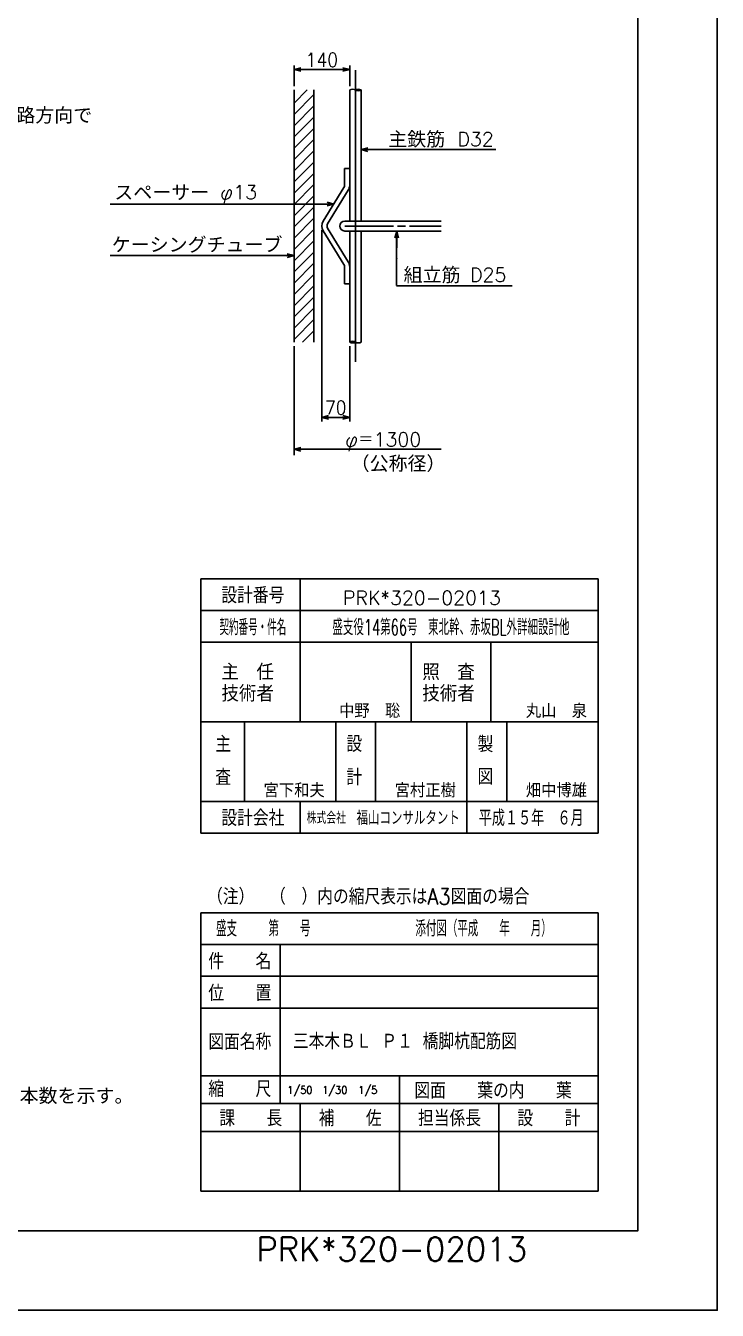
# Model space of a CAD drawing. Extents: x 92661 to 134711, y 44762 to 74462.
# Drawn here: x 126009 to 134711, y 44762 to 60916 of the extents above; entities that cross this region are included whole.
import ezdxf
from ezdxf.enums import TextEntityAlignment as Align

# ---------------------------------------------------------------- set-up
doc = ezdxf.new("R2010")
doc.units = 0
doc.header["$LTSCALE"] = 300
doc.header["$MEASUREMENT"] = 0
doc.linetypes.add('TEN1SEN1', pattern=[25, 20, -1.5, 2, -1.5])
doc.layers.get('0').update_dxf_attribs({"linetype": 'CONTINUOUS'})
doc.layers.get('DEFPOINTS').update_dxf_attribs({"linetype": 'CONTINUOUS'})
for name, color, linetype in [('スペーサー-2', 3, 'CONTINUOUS'), ('タイトル', 3, 'CONTINUOUS'), ('寸法', 1, 'CONTINUOUS'), ('引き出し横', 1, 'CONTINUOUS'), ('引き出し縦', 1, 'CONTINUOUS'), ('文字', 3, 'CONTINUOUS'), ('枠', 7, 'CONTINUOUS'), ('ﾀｲﾄﾙ', 7, 'CONTINUOUS')]:
    doc.layers.add(name, color=color, linetype=linetype)
doc.styles.add('MS明朝', font='MS PMincho.ttf')
doc.styles.add('romans', font='ROMANS.shx', dxfattribs={"width": 0.9, "bigfont": 'EXTFONT.shx'})
doc.styles.get("Standard").update_dxf_attribs({"font": 'romans.shx', "bigfont": 'extfont.shx'})
doc.styles.add('STYLE1', font='romans.shx', dxfattribs={"bigfont": 'bigfont.shx'})
doc.styles.add('ｽﾀｲﾙ1', font='ROMANS.shx', dxfattribs={"bigfont": 'EXTFONT.shx'})
doc.dimstyles.new('ST-50-10', dxfattribs={"dimscale": 50, "dimtxt": 3.5, "dimasz": 1.7, "dimexe": 1, "dimexo": 1, "dimgap": 1, "dimtad": 0, "dimdec": 0, "dimlfac": 0.2, "dimzin": 0, "dimdsep": 46, "dimtxsty": 'romans', "dimblk": 'OPEN30', "dimcen": 1, "dimdle": 3, "dimclrd": 1, "dimclre": 1, "dimclrt": 3, "dimaunit": 1, "dimadec": 0, "dimazin": 0, "dimtfac": 1, "dimtdec": 0, "dimtix": 1, "dimtmove": 2, "dimatfit": 3, "dimldrblk": 'OPEN30', "dimfxl": 0, "dimtvp": 0.7, "dimtolj": 1, "dimtzin": 0, "dimarcsym": 0})
doc.dimstyles.get("Standard").update_dxf_attribs({"dimtxt": 0.18, "dimasz": 0.18, "dimexe": 0.18, "dimexo": 0.0625, "dimgap": 0.09, "dimtad": 0, "dimtih": 1, "dimtoh": 1, "dimdec": 4, "dimzin": 0, "dimdsep": 46, "dimtxsty": 'Standard', "dimcen": 0.09, "dimadec": 0, "dimazin": 0, "dimtfac": 1, "dimtdec": 4, "dimtofl": 0, "dimtmove": 0, "dimatfit": 3, "dimfxl": 0, "dimtolj": 1, "dimtzin": 0, "dimarcsym": 0})
doc.dimstyles.new('矢', dxfattribs={"dimscale": 50, "dimtxt": 3.5, "dimasz": 1.7, "dimexe": 1, "dimexo": 0.7, "dimgap": 0.09, "dimtad": 0, "dimdec": 0, "dimzin": 0, "dimdsep": 46, "dimtxsty": 'romans', "dimblk": 'OPEN30', "dimcen": 1, "dimdle": 1, "dimclrd": 1, "dimclre": 1, "dimclrt": 3, "dimaunit": 1, "dimadec": 0, "dimazin": 0, "dimtfac": 1, "dimtdec": 0, "dimtix": 1, "dimtmove": 2, "dimatfit": 3, "dimldrblk": 'OPEN30', "dimfxl": 0, "dimtvp": 0.7, "dimtolj": 1, "dimtzin": 0, "dimarcsym": 0})

# ---------------------------------------------------------------- blocks, each defined once
blk = doc.blocks.new('_Open30')
at = {"color": 0, "lineweight": -2}
for p, q in [((-1, 0.26794919), (0, 0)), ((0, 0), (-1, -0.26794919)), ((0, 0), (-1, 0))]:
    blk.add_line(p, q, dxfattribs=at)
blk = doc.blocks.new('*D39')
at = {"layer": 'DEFPOINTS', "color": 0, "linetype": 'Continuous'}
for p in [(129735.1807643677, 58396.65870536485), (130085.0707643675, 56937.9587053649), (130085.0707643675, 55990.34370536509)]:
    blk.add_point(p, dxfattribs=at)
at = {"layer": '寸法', "color": 1, "linetype": 'Continuous', "lineweight": -2}
for p, q in [((129735.1807643677, 58346.65870536485), (129735.1807643677, 55940.34370536509)), ((130085.0707643675, 56887.9587053649), (130085.0707643675, 55940.34370536509)), ((129820.1807643677, 55990.34370536509), (130000.0707643675, 55990.34370536509))]:
    blk.add_line(p, q, dxfattribs=at)
at = {"layer": '寸法', "color": 1, "linetype": 'Continuous', "lineweight": -2, "xscale": 85, "yscale": 85, "zscale": 85, "rotation": 180}
blk.add_blockref('_Open30', (129735.1807643677, 55990.34370536509), dxfattribs=at)
at = {"layer": '寸法', "color": 1, "linetype": 'Continuous', "lineweight": -2, "xscale": 85, "yscale": 85, "zscale": 85}
blk.add_blockref('_Open30', (130085.0707643675, 55990.34370536509), dxfattribs=at)
at = {"layer": '寸法', "color": 3, "linetype": 'Continuous', "insert": (129910.1257643676, 56112.84370536509), "char_height": 175, "attachment_point": 5, "style": 'romans'}
blk.add_mtext('\\A1;70', dxfattribs=at)
blk = doc.blocks.new('*D40')
at = {"layer": 'DEFPOINTS', "color": 0, "linetype": 'Continuous'}
for p in [(130676.3157643674, 58334.15870536456), (130676.3157643674, 57646.65870536456), (130676.3157643674, 57646.65870536456)]:
    blk.add_point(p, dxfattribs=at)
at = {"layer": '引き出し横', "color": 0, "linetype": 'Continuous', "lineweight": -2}
for p, q in [((130676.2532643674, 58334.15870536456), (130676.1357643675, 58334.15870536456)), ((130676.3157643674, 58333.97870536456), (130676.3157643674, 57990.58870536456)), ((130676.3157643674, 57646.83870536456), (130676.3157643674, 57990.22870536456)), ((130676.2532643674, 57646.65870536456), (130676.1357643675, 57646.65870536456))]:
    blk.add_line(p, q, dxfattribs=at)
at = {"layer": '引き出し横', "color": 0, "linetype": 'Continuous'}
for points in [[(130676.2857643675, 58333.97870536456), (130676.3457643674, 58333.97870536456), (130676.3157643674, 58334.15870536456)], [(130676.2857643675, 57646.83870536456), (130676.3457643674, 57646.83870536456), (130676.3157643674, 57646.65870536456)]]:
    blk.add_solid(points, dxfattribs=at)
at = {"layer": '引き出し横', "color": 0, "linetype": 'Continuous', "insert": (130676.3157643674, 57990.40870536459), "char_height": 0.18, "attachment_point": 5}
blk.add_mtext('\\A1;687.5000', dxfattribs=at)
blk = doc.blocks.new('*D42')
at = {"layer": 'DEFPOINTS', "color": 0, "linetype": 'Continuous'}
for p in [(130085.0707643675, 60364.80733662506), (129385.1257643679, 60107.4487053644), (130085.0707643675, 60107.49370536435)]:
    blk.add_point(p, dxfattribs=at)
at = {"layer": '寸法', "color": 1, "linetype": 'Continuous', "lineweight": -2}
for p, q in [((129385.1257643679, 60157.4487053644), (129385.1257643679, 60414.80733662506)), ((129470.1257643679, 60364.80733662506), (130000.0707643675, 60364.80733662506)), ((130085.0707643675, 60157.49370536435), (130085.0707643675, 60414.80733662506))]:
    blk.add_line(p, q, dxfattribs=at)
at = {"layer": '寸法', "color": 1, "linetype": 'Continuous', "lineweight": -2, "xscale": 85, "yscale": 85, "zscale": 85, "rotation": 180}
blk.add_blockref('_Open30', (129385.1257643679, 60364.80733662506), dxfattribs=at)
at = {"layer": '寸法', "color": 1, "linetype": 'Continuous', "lineweight": -2, "xscale": 85, "yscale": 85, "zscale": 85}
blk.add_blockref('_Open30', (130085.0707643675, 60364.80733662506), dxfattribs=at)
at = {"layer": '寸法', "color": 3, "linetype": 'Continuous', "insert": (129735.0982643677, 60487.30733662506), "char_height": 175, "attachment_point": 5, "style": 'romans'}
blk.add_mtext('\\A1;140', dxfattribs=at)

msp = doc.modelspace()

# ---------------------------------------------------------------- linework, layer by layer
at = {"layer": 'スペーサー-2', "color": 1, "linetype": 'TEN1SEN1'}
msp.add_line((130157.6257643677, 56687.91370536422), (130157.6257643677, 60357.4487053644), dxfattribs=at)
at = {"layer": 'スペーサー-2', "color": 3, "linetype": 'Continuous'}
for p, q in [((129385.1257643679, 56937.91370536422), (129385.1257643679, 60107.4487053644)), ((129635.1257643679, 56937.91370536422), (129635.1257643679, 60107.4487053644)), ((130085.0707643675, 58459.15870536485), (130085.0707643675, 60107.49370536435)), ((130230.0707643679, 58459.15870536485), (130230.0707643679, 60107.49370536435)), ((130020.070764368, 58907.1487053647), (130020.070764368, 59121.65870536485)), ((130020.070764368, 59121.65870536485), (130085.0707643675, 59121.65870536485)), ((130012.6807643677, 58880.98370536466), (129752.1857643676, 58456.84370536476)), ((130068.0657643674, 58846.96370536479), (129807.5757643675, 58422.8287053644)), ((130012.6807643677, 57912.33870536456), (129752.1857643676, 58336.47370536422)), ((130068.0657643674, 57946.35370536419), (129807.5757643675, 58370.49370536482)), ((130022.5707643675, 58459.15870536485), (131237.625764368, 58459.15870536485)), ((130022.5707643675, 58334.15870536485), (131237.625764368, 58334.15870536485)), ((130085.0707643675, 56937.9587053649), (130085.0707643675, 58334.15870536485)), ((130230.0707643679, 56937.9587053649), (130230.0707643679, 58334.15870536485)), ((130020.070764368, 57671.65870536485), (130020.070764368, 57886.16870536428)), ((130020.070764368, 57671.65870536485), (130085.0707643675, 57671.65870536485))]:
    msp.add_line(p, q, dxfattribs=at)
at = {"layer": 'スペーサー-2', "color": 4, "linetype": 'Continuous'}
for p, q in [((129385.1257643679, 59940.60370536466), (129551.9707643676, 60107.4487053644)), ((129385.1257643679, 59799.18370536473), (129635.1257643679, 60049.18370536473)), ((129385.1257643679, 59657.76370536481), (129635.1257643679, 59907.76370536481)), ((129385.1257643679, 59516.34370536488), (129635.1257643679, 59766.34370536488)), ((129385.1257643679, 59374.91870536472), (129635.1257643679, 59624.91870536472)), ((129385.1257643679, 59233.49870536479), (129635.1257643679, 59483.49870536479)), ((129385.1257643679, 59092.07870536487), (129635.1257643679, 59342.07870536487)), ((129385.1257643679, 58950.6537053647), (129635.1257643679, 59200.6537053647)), ((129385.1257643679, 58809.23370536478), (129635.1257643679, 59059.23370536478)), ((129385.1257643679, 58667.81370536485), (129635.1257643679, 58917.81370536485)), ((129385.1257643679, 58526.3937053642), (129635.1257643679, 58776.3937053642)), ((129385.1257643679, 58384.96870536476), (129635.1257643679, 58634.96870536476)), ((129385.1257643679, 58243.54870536484), (129635.1257643679, 58493.54870536484)), ((129385.1257643679, 58102.12870536491), (129635.1257643679, 58352.12870536491)), ((129385.1257643679, 57960.70870536426), (129635.1257643679, 58210.70870536426)), ((129385.1257643679, 57819.28370536483), (129635.1257643679, 58069.28370536483)), ((129385.1257643679, 57677.8637053649), (129635.1257643679, 57927.8637053649)), ((129385.1257643679, 57536.44370536425), (129635.1257643679, 57786.44370536425)), ((129385.1257643679, 57395.01870536481), (129635.1257643679, 57645.01870536481)), ((129385.1257643679, 57253.59870536489), (129635.1257643679, 57503.59870536489)), ((129385.1257643679, 57112.17870536423), (129635.1257643679, 57362.17870536423)), ((129385.1257643679, 56970.75870536431), (129635.1257643679, 57220.75870536431)), ((129493.7007643677, 56937.91370536422), (129635.1257643679, 57079.33370536487))]:
    msp.add_line(p, q, dxfattribs=at)
at = {"layer": 'スペーサー-2', "color": 1, "linetype": 'Continuous'}
for p, q in [((130022.5707643675, 58396.65870536485), (130637.625764368, 58396.65870536485)), ((130687.625764368, 58396.65870536485), (130787.625764368, 58396.65870536485)), ((130837.625764368, 58396.65870536485), (131237.625764368, 58396.65870536485)), ((129385.0757643677, 56887.93370536444), (129385.0757643677, 55515.34370536468))]:
    msp.add_line(p, q, dxfattribs=at)
at = {"layer": 'スペーサー-2', "color": 3, "linetype": 'Continuous'}
for centre, radius, start, end in [((130121.3157643675, 60051.44370536439), 66.745, 57.04619999977274, 122.8881000003307), ((130193.8807643675, 60051.6187053647), 66.57499999999999, 57.06899999990662, 122.9987999999181), ((130193.8157643674, 60163.32870536429), 66.57499999999999, 237.0689999999067, 302.9987999999182), ((129970.070764368, 58907.1487053647), 50, 328.4429999997255, 0), ((129970.070764368, 58907.1487053647), 115, 328.4429999997255, 0), ((129850.1807643677, 58396.65870536485), 115, 148.4429999997254, 211.5570000002746), ((129850.1807643677, 58396.65870536485), 50, 148.4429999997254, 211.5570000002746), ((130022.5707643675, 58396.65870536485), 62.5, 90, 270), ((129970.070764368, 57886.16870536428), 50, 0, 31.55700000027457), ((129970.070764368, 57886.16870536428), 115, 0, 31.55700000027457), ((130121.3157643675, 56881.9037053647), 66.75, 57.04579999961795, 122.8875000000411), ((130121.3657643677, 56993.74870536488), 66.57499999999999, 237.0683000000739, 302.9985000000572), ((130193.8157643674, 56993.7887053646), 66.57499999999999, 237.0683999998092, 302.9985000000572)]:
    msp.add_arc(centre, radius, start, end, dxfattribs=at)
at = {"layer": '引き出し横', "color": 1, "linetype": 'Continuous'}
for p, q in [((130230.0707643679, 59357.4487053644), (131922.517676766, 59357.4487053644)), ((127070.5578309115, 58673.33870536461), (129885.1509763849, 58673.33870536461)), ((127070.5578309115, 58024.03370536488), (129385.1257643679, 58024.03370536488)), ((130676.3157643678, 57646.65870536485), (132128.880984915, 57646.65870536485))]:
    msp.add_line(p, q, dxfattribs=at)
at = {"layer": '引き出し横', "color": 1, "linetype": 'Continuous', "flags": 128}
msp.add_lwpolyline([(129385.0757643672, 55590.34370536509), (131237.625764368, 55590.34370536509)], dxfattribs=at)
at = {"layer": '枠', "color": 1, "linetype": 'Continuous', "flags": 128}
msp.add_lwpolyline([(92660.61285484319, 74461.94194479394), (92660.61285484319, 44761.94194479394), (134710.6128548432, 44761.94194479394), (134710.6128548432, 74461.94194479394), (92660.61285484319, 74461.94194479394)], dxfattribs=at)
at = {"layer": '枠', "color": 2, "linetype": 'Continuous', "flags": 128}
msp.add_lwpolyline([(94160.61285484319, 45761.94194479394), (94160.61285484319, 73461.94194479394), (133710.6128548432, 73461.94194479394), (133710.6128548432, 45761.94194479394), (94160.61285484319, 45761.94194479394)], dxfattribs=at)
at = {"layer": 'ﾀｲﾄﾙ', "color": 3, "linetype": 'Continuous'}
for p, q in [((128210.6128548432, 53961.94194479396), (133210.6128548432, 53961.94194479396)), ((128210.6128548432, 50761.94194479396), (128210.6128548432, 53961.94194479396)), ((129460.6128548432, 52161.94194479396), (129460.6128548432, 53961.94194479396)), ((133210.6128548432, 50761.94194479396), (133210.6128548432, 53961.94194479396)), ((128210.6128548432, 53561.94194479396), (133210.6128548432, 53561.94194479396)), ((128210.6128548432, 53161.94194479396), (133210.6128548432, 53161.94194479396)), ((130860.6128548432, 52161.94194479396), (130860.6128548432, 53161.94194479396)), ((131860.6128548432, 52161.94194479396), (131860.6128548432, 53161.94194479396)), ((128210.6128548432, 52161.94194479396), (133210.6128548432, 52161.94194479396)), ((128760.6128548432, 52161.94194479396), (128760.6128548432, 51161.94194479396)), ((129910.6128548432, 51161.94194479396), (129910.6128548432, 52161.94194479396)), ((130410.6128548432, 51161.94194479396), (130410.6128548432, 52161.94194479396)), ((131560.6128548432, 50761.94194479394), (131560.6128548432, 52161.94194479396)), ((132060.6128548432, 51161.94194479396), (132060.6128548432, 52161.94194479396)), ((128210.6128548432, 51161.94194479396), (133210.6128548432, 51161.94194479396)), ((129460.6128548432, 50761.94194479396), (129460.6128548432, 51161.94194479396)), ((128210.6128548432, 50761.94194479396), (133210.6128548432, 50761.94194479396)), ((128210.6128548432, 49761.94194479396), (128210.6128548432, 46261.94194479394)), ((128210.6128548432, 49761.94194479396), (133210.6128548432, 49761.94194479396)), ((133210.6128548432, 49761.94194479396), (133210.6128548432, 46261.94194479394)), ((128210.6128548432, 49361.94194479396), (133210.6128548432, 49361.94194479396)), ((129210.6128548432, 49361.94194479396), (129210.6128548432, 47361.94194479396)), ((128210.6128548432, 48961.94194479396), (133210.6128548432, 48961.94194479394)), ((128210.6128548432, 48561.94194479396), (133210.6128548432, 48561.94194479394)), ((128210.6128548432, 47711.94194479396), (133210.6128548432, 47711.94194479396)), ((130710.6128548432, 47711.94194479396), (130710.6128548432, 46261.94194479394)), ((128210.6128548432, 47361.94194479396), (133210.6128548432, 47361.94194479394)), ((129460.6128548432, 47361.94194479396), (129460.6128548432, 46261.94194479394)), ((131960.6128548432, 47361.94194479396), (131960.6128548432, 46261.94194479394)), ((128210.6128548432, 47011.94194479396), (133210.6128548432, 47011.94194479394)), ((128210.6128548432, 46261.94194479396), (133210.6128548432, 46261.94194479394))]:
    msp.add_line(p, q, dxfattribs=at)

# ---------------------------------------------------------------- texts
at = {"layer": 'タイトル', "color": 3}
msp.add_text('PRK*320-02013', height=300, dxfattribs=at).set_placement((128910.6328548432, 45381.0747696379))
at = {"layer": '引き出し横', "color": 3, "style": 'MS明朝'}
for s, p in [('主鉄筋', (130570.2052163314, 59402.25419113305)), ('スペーサー', (127124.0299477559, 58733.95820429892)), ('ケーシングチューブ', (127091.3952957631, 58076.88011588861)), ('組立筋', (130763.8157643678, 57695.90819594011)), ('（公称径）', (130097.1865461225, 55324.6443165548))]:
    msp.add_text(s, height=175, dxfattribs=at).set_placement(p)
at = {"layer": '引き出し横', "color": 3, "linetype": 'Continuous', "style": 'MS明朝'}
msp.add_text('注)鉄筋は杭一本当りの本数を示す。', height=175, dxfattribs=at).set_placement((123469.5888858079, 47374.08350445407))
at = {"layer": '引き出し縦', "color": 3, "style": 'ｽﾀｲﾙ1'}
for s, p in [('D32', (131440.1851569776, 59402.25419113305)), ('φ13', (128455.4472327794, 58733.95820429892)), ('D25', (131598.7127193746, 57695.90819594011)), ('φ＝1300', (130027.9792941933, 55625.59405205486))]:
    msp.add_text(s, height=175, dxfattribs=at).set_placement(p)
at = {"layer": '文字', "color": 3, "style": 'MS明朝'}
msp.add_text('※溶接位置は線路方向で', height=175, dxfattribs=at).set_placement((124219.7983290269, 59704.06357666606))
at = {"layer": 'ﾀｲﾄﾙ', "color": 3, "ltscale": 100, "style": 'STYLE1'}
for s, height, width, p in [('設計番号', 200, 0.9, (128867.1890102996, 53761.94194479396)), ('契約番号・件名', 200, 0.5, (128867.1890102996, 53361.94194479396)), ('盛支役14第66号\u3000東北幹、赤坂BL外詳細設計他', 200, 0.6, (131358.8782665793, 53361.94194479396)), ('主', 200, 0.9, (128493.493787629, 51890.0939313096)), ('設', 200, 0.9, (130143.493787629, 51890.0939313096)), ('製', 200, 0.9, (131793.493787629, 51890.0939313096)), ('査', 200, 0.9, (128493.493787629, 51475.27214486799)), ('計', 200, 0.9, (130143.493787629, 51475.27214486799)), ('図', 200, 0.9, (131793.493787629, 51475.27214486799)), ('設計会社', 200, 0.9, (128867.1890102996, 50961.94194479396)), ('福山コンサルタント', 175, 0.75, (130821.0139381609, 50961.94194479396)), ('平成１５年\u3000６月', 200, 0.75, (132369.0033478306, 50961.94194479396)), ('株式会社', 150, 0.75, (129791.4284105641, 50961.94194479396))]:
    msp.add_text(s, height=height, dxfattribs=dict(at, width=width)).set_placement(p, align=Align.MIDDLE)
for s, height, p in [('PRK*320-02013', 175, (130993.8957588999, 53721.56908127789)), ('主\u3000任', 200, (128801.6946784869, 52796.93852123329)), ('照\u3000査', 200, (131328.8291884712, 52796.93852123329)), ('技術者', 200, (128801.6946784869, 52526.9452094437)), ('技術者', 200, (131328.8291884712, 52526.9452094437)), ('中野\u3000聡', 175, (130336.7816035183, 52307.78305216397)), ('丸山\u3000泉', 175, (132686.7816035183, 52307.78305216397)), ('宮下和夫', 175, (129386.7816035183, 51307.78305216397)), ('宮村正樹', 175, (131036.7816035183, 51307.78305216397)), ('畑中博雄', 175, (132686.7816035183, 51307.78305216397))]:
    msp.add_text(s, height=height, dxfattribs=at).set_placement(p, align=Align.MIDDLE)
for s, height, width, p in [('（注）\u3000（\u3000）内の縮尺表示はA3図面の場合', 200, 0.9, (128291.0336539101, 49864.56261311601)), ('盛支\u3000\u3000\u3000第\u3000\u3000号\u3000\u3000\u3000\u3000\u3000\u3000\u3000\u3000\u3000\u3000添付図（平成\u3000\u3000年\u3000\u3000月）', 200, 0.6, (128403.8596630856, 49463.28089912921)), ('件\u3000\u3000名', 200, 0.9, (128306.6937869176, 49050.16487465437)), ('位\u3000\u3000置', 200, 0.9, (128306.6937869176, 48650.16487465437)), ('図面名称', 200, 0.9, (128306.6937869176, 48037.12163302708)), ('三本木ＢＬ Ｐ１ 橋脚杭配筋図', 200, 0.9, (129370.6072480353, 48043.70332533184)), ('縮\u3000\u3000尺', 200, 0.9, (128306.6937869176, 47443.56756776855)), ('1/50 ', 100, 0.9, (129299.9682846155, 47482.55281444857)), ('1/30 ', 100, 0.9, (129739.3793932424, 47482.55281444857)), ('1/5', 100, 0.9, (130193.1192210816, 47482.55281444857)), ('図面\u3000\u3000葉の内\u3000\u3000葉', 200, 0.9, (130898.7367190698, 47423.70721894938)), ('課\u3000\u3000長', 200, 0.9, (128445.2031856787, 47076.82086391356)), ('補\u3000\u3000佐', 200, 0.9, (129695.2031856787, 47076.82086391356)), ('担当係長', 200, 0.9, (130945.2031856787, 47076.82086391356)), ('設\u3000\u3000計', 200, 0.9, (132195.2031856787, 47076.82086391356))]:
    msp.add_text(s, height=height, dxfattribs=dict(at, width=width)).set_placement(p)

# ---------------------------------------------------------------- dimensions: what is measured, and where the dimension line sits
at = {"layer": '寸法', "linetype": 'Continuous'}
dim = msp.add_linear_dim(base=(130085.0707643675, 60364.80733662506), p1=(129385.1257643679, 60107.4487053644), p2=(130085.0707643675, 60107.49370536435), dimstyle='ST-50-10', dxfattribs=at)
dim.commit()
dim.dimension.update_dxf_attribs({"geometry": '*D42', "text_midpoint": (129735.0982643677, 60487.30733662506)})
dim = msp.add_linear_dim(base=(130085.0707643675, 55990.34370536509), p1=(129735.1807643677, 58396.65870536485), p2=(130085.0707643675, 56937.9587053649), dimstyle='ST-50-10', dxfattribs=at)
dim.commit()
dim.dimension.update_dxf_attribs({"geometry": '*D39', "text_midpoint": (129910.1257643676, 56112.84370536509), "dimtype": 160})
at = {"layer": '引き出し横', "color": 1, "linetype": 'Continuous'}
dim = msp.add_aligned_dim(p1=(130676.3157643674, 58334.15870536456), p2=(130676.3157643674, 57646.65870536456), distance=0, dimstyle='Standard', dxfattribs=at)
dim.commit()
dim.dimension.update_dxf_attribs({"geometry": '*D40', "text_midpoint": (130676.3157643674, 57990.40870536459)})

# ---------------------------------------------------------------- leaders
at = {"layer": '引き出し縦', "linetype": 'Continuous'}
for points in [[(130230.0707643684, 59357.44870536438), (130442.9494271876, 59357.44870536438)], [(129885.1509763844, 58673.33870536463), (129672.2723135651, 58673.33870536463)], [(130676.5257643674, 58334.1887053641), (130676.5257643674, 58121.31004254482)], [(129385.1257643674, 58024.0337053649), (129172.2471015481, 58024.0337053649)], [(129385.0757643677, 55590.34370536507), (129597.954427187, 55590.34370536507)]]:
    msp.add_leader(points, dimstyle='矢', override={"dimgap": 0.09, "dimtad": 0}, dxfattribs=at)

doc.saveas('drawing.dxf')
